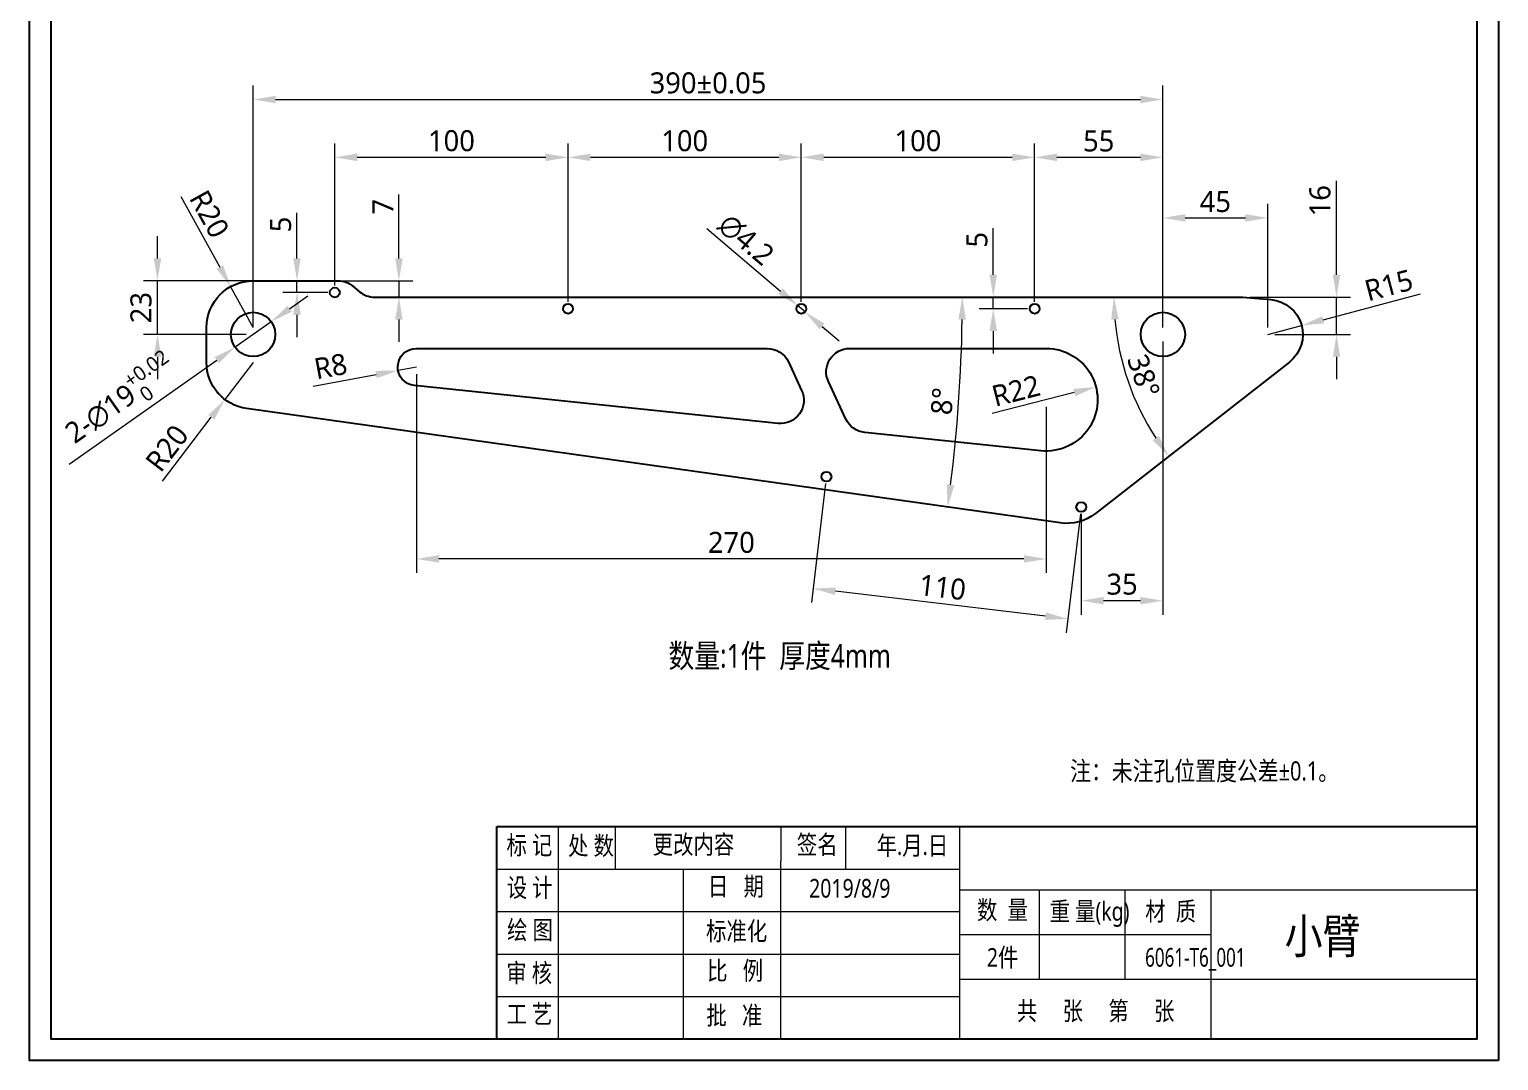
# Model space of a CAD drawing. Header units: millimetres. Extents: x -449 to 2916, y -1257 to 1632.
# Drawn here: x -449 to 181, y 240 to 683 of the extents above; entities that cross this region are included whole.
import ezdxf

# ---------------------------------------------------------------- set-up
doc = ezdxf.new("R2010")
doc.units = ezdxf.units.MM
doc.header["$PDSIZE"] = -1
doc.layers.add('细线层', color=252, linetype='Continuous', lineweight=13)
doc.styles.add('wf', font='')
doc.styles.add('黑体', font='', dxfattribs={"width": 0.8})
doc.styles.get('wf').set_extended_font_data('Microsoft YaHei')
doc.styles.get('黑体').set_extended_font_data('Microsoft YaHei')
doc.dimstyles.new('wf5', dxfattribs={"dimscale": 3, "dimtxt": 3, "dimasz": 3.2, "dimexe": 2, "dimexo": 1, "dimgap": 0.8, "dimtad": 1, "dimdec": 1, "dimdsep": 46, "dimtxsty": 'wf', "dimcen": 0, "dimclrd": 6, "dimclre": 6, "dimadec": 0, "dimazin": 0, "dimtm": 1e-09, "dimtfac": 0.7, "dimtdec": 1, "dimtmove": 0, "dimatfit": 3, "dimfxl": 0, "dimtolj": 1, "dimlwd": 13, "dimlwe": 13, "dimarcsym": 0})

# ---------------------------------------------------------------- blocks, each defined once
blk = doc.blocks.new('*D627')
at = {"color": 6, "lineweight": 13}
for p, q in [((-352.93, 554.75), (-352.93, 658.48)), ((37.07, 554.75), (37.07, 658.48)), ((-343.33, 652.48), (27.47, 652.48))]:
    blk.add_line(p, q, dxfattribs=at)
at = {"color": 6}
for points in [[(-343.33, 654.08), (-343.33, 650.88), (-352.93, 652.48)], [(27.47, 650.88), (27.47, 654.08), (37.07, 652.48)]]:
    blk.add_solid(points, dxfattribs=at)
at = {"layer": 'Defpoints', "color": 0}
for p in [(37.07, 652.48), (-352.93, 551.75), (37.07, 551.75)]:
    blk.add_point(p, dxfattribs=at)
at = {"color": 0, "insert": (-157.93, 659.53), "char_height": 9, "attachment_point": 5, "style": 'wf'}
blk.add_mtext('\\A1;\\A1;390%%p0.05', dxfattribs=at)
blk = doc.blocks.new('*D629')
at = {"color": 6, "lineweight": 13}
for p, q in [((111.51, 577.35), (111.51, 617.59)), ((74.29, 567.75), (117.51, 567.75)), ((111.51, 551.75), (111.51, 567.75)), ((85.07, 551.75), (117.51, 551.75)), ((111.51, 542.15), (111.51, 532.55))]:
    blk.add_line(p, q, dxfattribs=at)
at = {"color": 6}
for points in [[(109.91, 577.35), (113.11, 577.35), (111.51, 567.75)], [(113.11, 542.15), (109.91, 542.15), (111.51, 551.75)]]:
    blk.add_solid(points, dxfattribs=at)
at = {"layer": 'Defpoints', "color": 0}
for p in [(71.29, 567.75), (111.51, 567.75), (82.07, 551.75)]:
    blk.add_point(p, dxfattribs=at)
at = {"color": 0, "insert": (104.43, 609.08), "char_height": 9, "attachment_point": 5, "rotation": 90, "style": 'wf'}
blk.add_mtext('\\A1;16', dxfattribs=at)
blk = doc.blocks.new('*D631')
at = {"color": 6, "lineweight": 13}
for p, q in [((-35.64, 577.35), (-35.64, 597.3)), ((-20.93, 567.75), (-41.64, 567.75)), ((-35.64, 562.75), (-35.64, 567.75)), ((-20.93, 562.75), (-41.64, 562.75)), ((-35.64, 553.15), (-35.64, 543.55))]:
    blk.add_line(p, q, dxfattribs=at)
at = {"color": 6}
for points in [[(-37.24, 577.35), (-34.04, 577.35), (-35.64, 567.75)], [(-34.04, 553.15), (-37.24, 553.15), (-35.64, 562.75)]]:
    blk.add_solid(points, dxfattribs=at)
at = {"layer": 'Defpoints', "color": 0}
for p in [(-35.64, 567.75), (-17.93, 567.75), (-17.93, 562.75)]:
    blk.add_point(p, dxfattribs=at)
at = {"color": 0, "insert": (-42.62, 592.35), "char_height": 9, "attachment_point": 5, "rotation": 90, "style": 'wf'}
blk.add_mtext('\\A1;5', dxfattribs=at)
blk = doc.blocks.new('*D632')
at = {"color": 6, "lineweight": 13}
for p, q in [((-17.93, 565.75), (-17.93, 633.68)), ((37.07, 554.75), (37.07, 633.68)), ((27.47, 627.68), (-8.33, 627.68))]:
    blk.add_line(p, q, dxfattribs=at)
at = {"color": 6}
for points in [[(-8.33, 629.28), (-8.33, 626.08), (-17.93, 627.68)], [(27.47, 626.08), (27.47, 629.28), (37.07, 627.68)]]:
    blk.add_solid(points, dxfattribs=at)
at = {"layer": 'Defpoints', "color": 0}
for p in [(-17.93, 627.68), (-17.93, 562.75), (37.07, 551.75)]:
    blk.add_point(p, dxfattribs=at)
at = {"color": 0, "insert": (9.57, 634.66), "char_height": 9, "attachment_point": 5, "style": 'wf'}
blk.add_mtext('\\A1;55', dxfattribs=at)
blk = doc.blocks.new('*D633')
at = {"color": 6, "lineweight": 13}
for p, q in [((-117.93, 565.75), (-117.93, 633.68)), ((-17.93, 565.75), (-17.93, 633.68)), ((-27.53, 627.68), (-108.33, 627.68))]:
    blk.add_line(p, q, dxfattribs=at)
at = {"color": 6}
for points in [[(-108.33, 629.28), (-108.33, 626.08), (-117.93, 627.68)], [(-27.53, 626.08), (-27.53, 629.28), (-17.93, 627.68)]]:
    blk.add_solid(points, dxfattribs=at)
at = {"layer": 'Defpoints', "color": 0}
for p in [(-117.93, 627.68), (-117.93, 562.75), (-17.93, 562.75)]:
    blk.add_point(p, dxfattribs=at)
at = {"color": 0, "insert": (-67.93, 634.76), "char_height": 9, "attachment_point": 5, "style": 'wf'}
blk.add_mtext('\\A1;100', dxfattribs=at)
blk = doc.blocks.new('*D634')
at = {"color": 6, "lineweight": 13}
for p, q in [((-217.93, 565.75), (-217.93, 633.68)), ((-117.93, 565.75), (-117.93, 633.68)), ((-127.53, 627.68), (-208.33, 627.68))]:
    blk.add_line(p, q, dxfattribs=at)
at = {"color": 6}
for points in [[(-208.33, 629.28), (-208.33, 626.08), (-217.93, 627.68)], [(-127.53, 626.08), (-127.53, 629.28), (-117.93, 627.68)]]:
    blk.add_solid(points, dxfattribs=at)
at = {"layer": 'Defpoints', "color": 0}
for p in [(-217.93, 627.68), (-217.93, 562.75), (-117.93, 562.75)]:
    blk.add_point(p, dxfattribs=at)
at = {"color": 0, "insert": (-167.93, 634.76), "char_height": 9, "attachment_point": 5, "style": 'wf'}
blk.add_mtext('\\A1;100', dxfattribs=at)
blk = doc.blocks.new('*D635')
at = {"color": 6, "lineweight": 13}
for p, q in [((-317.93, 572.75), (-317.93, 633.68)), ((-217.93, 565.75), (-217.93, 633.68)), ((-227.53, 627.68), (-308.33, 627.68))]:
    blk.add_line(p, q, dxfattribs=at)
at = {"color": 6}
for points in [[(-308.33, 629.28), (-308.33, 626.08), (-317.93, 627.68)], [(-227.53, 626.08), (-227.53, 629.28), (-217.93, 627.68)]]:
    blk.add_solid(points, dxfattribs=at)
at = {"layer": 'Defpoints', "color": 0}
for p in [(-317.93, 627.68), (-317.93, 569.75), (-217.93, 562.75)]:
    blk.add_point(p, dxfattribs=at)
at = {"color": 0, "insert": (-267.93, 634.76), "char_height": 9, "attachment_point": 5, "style": 'wf'}
blk.add_mtext('\\A1;100', dxfattribs=at)
blk = doc.blocks.new('*D636')
at = {"color": 6, "lineweight": 13}
for p, q in [((-334.14, 584.35), (-334.14, 603.86)), ((-320.93, 574.75), (-340.14, 574.75)), ((-334.14, 569.75), (-334.14, 574.75)), ((-320.93, 569.75), (-340.14, 569.75)), ((-334.14, 560.15), (-334.14, 550.55))]:
    blk.add_line(p, q, dxfattribs=at)
at = {"color": 6}
for points in [[(-335.74, 584.35), (-332.54, 584.35), (-334.14, 574.75)], [(-332.54, 560.15), (-335.74, 560.15), (-334.14, 569.75)]]:
    blk.add_solid(points, dxfattribs=at)
at = {"layer": 'Defpoints', "color": 0}
for p in [(-334.14, 574.75), (-317.93, 574.75), (-317.93, 569.75)]:
    blk.add_point(p, dxfattribs=at)
at = {"color": 0, "insert": (-341.12, 598.9), "char_height": 9, "attachment_point": 5, "rotation": 90, "style": 'wf'}
blk.add_mtext('\\A1;5', dxfattribs=at)
blk = doc.blocks.new('*D637')
at = {"color": 6, "lineweight": 13}
for p, q in [((-393.94, 584.35), (-393.94, 593.95)), ((-343.14, 574.75), (-399.94, 574.75)), ((-393.94, 551.75), (-393.94, 574.75)), ((-355.93, 551.75), (-399.94, 551.75)), ((-393.94, 542.15), (-393.94, 532.55))]:
    blk.add_line(p, q, dxfattribs=at)
at = {"color": 6}
for points in [[(-395.54, 584.35), (-392.34, 584.35), (-393.94, 574.75)], [(-392.34, 542.15), (-395.54, 542.15), (-393.94, 551.75)]]:
    blk.add_solid(points, dxfattribs=at)
at = {"layer": 'Defpoints', "color": 0}
for p in [(-393.94, 574.75), (-340.14, 574.75), (-352.93, 551.75)]:
    blk.add_point(p, dxfattribs=at)
at = {"color": 0, "insert": (-400.99, 563.25), "char_height": 9, "attachment_point": 5, "rotation": 90, "style": 'wf'}
blk.add_mtext('\\A1;23', dxfattribs=at)
blk = doc.blocks.new('*D638')
at = {"color": 6, "lineweight": 13}
for p, q in [((-290.45, 584.35), (-290.45, 611.79)), ((-317.93, 574.75), (-284.45, 574.75)), ((-290.45, 574.75), (-290.45, 567.75)), ((-297.95, 567.75), (-284.45, 567.75)), ((-290.45, 558.15), (-290.45, 548.55))]:
    blk.add_line(p, q, dxfattribs=at)
at = {"color": 6}
for points in [[(-292.05, 584.35), (-288.85, 584.35), (-290.45, 574.75)], [(-288.85, 558.15), (-292.05, 558.15), (-290.45, 567.75)]]:
    blk.add_solid(points, dxfattribs=at)
at = {"layer": 'Defpoints', "color": 0}
for p in [(-320.93, 574.75), (-300.95, 567.75), (-290.45, 567.75)]:
    blk.add_point(p, dxfattribs=at)
at = {"color": 0, "insert": (-297.35, 606.53), "char_height": 9, "attachment_point": 5, "rotation": 90, "style": 'wf'}
blk.add_mtext('\\A1;7', dxfattribs=at)
blk = doc.blocks.new('*D639')
at = {"color": 6, "lineweight": 13}
blk.add_arc((-695.87, 567.75), 646.95, 352.85021, 359.14979, dxfattribs=at)
at = {"color": 6}
for points in [[(-47.39, 558.13), (-50.59, 558.16), (-48.92, 567.75)], [(-55.54, 487.43), (-52.36, 487.01), (-55.22, 477.71)]]:
    blk.add_solid(points, dxfattribs=at)
at = {"layer": 'Defpoints', "color": 0}
for p in [(-300.95, 567.75), (71.29, 567.75), (-355.72, 519.94), (-51.72, 507.61), (-6.94, 470.92)]:
    blk.add_point(p, dxfattribs=at)
at = {"color": 0, "insert": (-57.53, 523.11), "char_height": 9, "attachment_point": 5, "rotation": 86, "style": 'wf'}
blk.add_mtext('\\A1;8%%d', dxfattribs=at)
blk = doc.blocks.new('*D640')
at = {"color": 6, "lineweight": 13}
for p, q in [((-282.93, 534.75), (-282.93, 449.48)), ((-12.93, 520.75), (-12.93, 449.48)), ((-22.53, 455.48), (-273.33, 455.48))]:
    blk.add_line(p, q, dxfattribs=at)
at = {"color": 6}
for points in [[(-273.33, 457.08), (-273.33, 453.88), (-282.93, 455.48)], [(-22.53, 453.88), (-22.53, 457.08), (-12.93, 455.48)]]:
    blk.add_solid(points, dxfattribs=at)
at = {"layer": 'Defpoints', "color": 0}
for p in [(-282.93, 537.75), (-12.93, 523.75), (-282.93, 455.48)]:
    blk.add_point(p, dxfattribs=at)
at = {"color": 0, "insert": (-147.93, 462.53), "char_height": 9, "attachment_point": 5, "style": 'wf'}
blk.add_mtext('\\A1;270', dxfattribs=at)
blk = doc.blocks.new('*D641')
at = {"color": 6, "lineweight": 13}
for p, q in [((37.07, 548.75), (37.07, 431.57)), ((2.07, 474.75), (2.07, 431.57)), ((27.47, 437.57), (11.67, 437.57))]:
    blk.add_line(p, q, dxfattribs=at)
at = {"color": 6}
for points in [[(11.67, 439.17), (11.67, 435.97), (2.07, 437.57)], [(27.47, 435.97), (27.47, 439.17), (37.07, 437.57)]]:
    blk.add_solid(points, dxfattribs=at)
at = {"layer": 'Defpoints', "color": 0}
for p in [(37.07, 551.75), (2.07, 477.75), (2.07, 437.57)]:
    blk.add_point(p, dxfattribs=at)
at = {"color": 0, "insert": (19.57, 444.62), "char_height": 9, "attachment_point": 5, "style": 'wf'}
blk.add_mtext('\\A1;35', dxfattribs=at)
blk = doc.blocks.new('*D642')
at = {"color": 6, "lineweight": 13}
for p, q in [((-107.52, 487.77), (-113.58, 436.81)), ((1.71, 474.77), (-4.35, 423.81)), ((-13.18, 430.9), (-103.34, 441.63))]:
    blk.add_line(p, q, dxfattribs=at)
at = {"color": 6}
for points in [[(-103.15, 443.22), (-103.53, 440.05), (-112.87, 442.77)], [(-13.37, 429.32), (-12.99, 432.49), (-3.64, 429.77)]]:
    blk.add_solid(points, dxfattribs=at)
at = {"layer": 'Defpoints', "color": 0}
for p in [(-107.16, 490.75), (2.07, 477.75), (-112.87, 442.77)]:
    blk.add_point(p, dxfattribs=at)
at = {"color": 0, "insert": (-57.42, 443.29), "char_height": 9, "attachment_point": 5, "rotation": 353.21282, "style": 'wf'}
blk.add_mtext('\\A1;110', dxfattribs=at)
blk = doc.blocks.new('*D643')
at = {"color": 6, "lineweight": 13}
blk.add_arc((126.91, 567.75), 110.82, 184.96476, 213.03524, dxfattribs=at)
at = {"color": 6}
for points in [[(18.1, 558.22), (14.9, 558.09), (16.09, 567.75)], [(32.7, 506.4), (35.3, 508.26), (39.58, 499.52)]]:
    blk.add_solid(points, dxfattribs=at)
at = {"layer": 'Defpoints', "color": 0}
for p in [(-300.95, 567.75), (71.29, 567.75), (18.78, 543.44), (91.3, 539.93), (8.16, 474.97)]:
    blk.add_point(p, dxfattribs=at)
at = {"color": 0, "insert": (28.79, 533.96), "char_height": 9, "attachment_point": 5, "rotation": 289, "style": 'wf'}
blk.add_mtext('\\A1;38%%d', dxfattribs=at)
blk = doc.blocks.new('*D644')
at = {"color": 6, "lineweight": 13}
blk.add_line((-0.92, 526.83), (-36.15, 517.78), dxfattribs=at)
at = {"color": 6}
blk.add_solid([(-0.53, 525.28), (-1.32, 528.38), (8.37, 529.22)], dxfattribs=at)
at = {"layer": 'Defpoints', "color": 0}
for p in [(8.37, 529.22), (-12.93, 523.75)]:
    blk.add_point(p, dxfattribs=at)
at = {"color": 0, "insert": (-25.91, 527.61), "char_height": 9, "attachment_point": 5, "rotation": 14.42101, "style": 'wf'}
blk.add_mtext('\\A1;R22', dxfattribs=at)
blk = doc.blocks.new('*D645')
at = {"color": 6, "lineweight": 13}
for p, q in [((-282.93, 537.75), (-290.8, 536.28)), ((-327.19, 529.51), (-300.24, 534.52))]:
    blk.add_line(p, q, dxfattribs=at)
at = {"color": 6}
blk.add_solid([(-299.94, 532.95), (-300.53, 536.1), (-290.8, 536.28)], dxfattribs=at)
at = {"layer": 'Defpoints', "color": 0}
for p in [(-290.8, 536.28), (-282.93, 537.75)]:
    blk.add_point(p, dxfattribs=at)
at = {"color": 0, "insert": (-319.72, 538.07), "char_height": 9, "attachment_point": 5, "rotation": 10.54555, "style": 'wf'}
blk.add_mtext('\\A1;R8', dxfattribs=at)
blk = doc.blocks.new('*D646')
at = {"color": 6, "lineweight": 13}
for p, q in [((-352.93, 539.75), (-365.06, 523.84)), ((-391.78, 488.82), (-370.88, 516.21))]:
    blk.add_line(p, q, dxfattribs=at)
blk.add_arc((-352.93, 539.75), 20, 188.60244, 249.92045, dxfattribs=at)
at = {"color": 6}
blk.add_solid([(-369.61, 515.24), (-372.16, 517.18), (-365.06, 523.84)], dxfattribs=at)
at = {"layer": 'Defpoints', "color": 0}
for p in [(-352.93, 539.75), (-365.06, 523.84)]:
    blk.add_point(p, dxfattribs=at)
at = {"color": 0, "insert": (-389.85, 502.97), "char_height": 9, "attachment_point": 5, "rotation": 52.6666, "style": 'wf'}
blk.add_mtext('\\A1;R20', dxfattribs=at)
blk = doc.blocks.new('*D647')
at = {"color": 6, "lineweight": 13}
for p, q in [((-383.87, 610.83), (-367.23, 580.66)), ((-352.93, 554.75), (-362.59, 572.26))]:
    blk.add_line(p, q, dxfattribs=at)
blk.add_arc((-352.93, 554.75), 20, 101.63013, 171.39756, dxfattribs=at)
at = {"color": 6}
blk.add_solid([(-368.63, 579.89), (-365.83, 581.44), (-362.59, 572.26)], dxfattribs=at)
at = {"layer": 'Defpoints', "color": 0}
for p in [(-362.59, 572.26), (-352.93, 554.75)]:
    blk.add_point(p, dxfattribs=at)
at = {"color": 0, "insert": (-371.7, 603.35), "char_height": 9, "attachment_point": 5, "rotation": 298.88398, "style": 'wf'}
blk.add_mtext('\\A1;R20', dxfattribs=at)
blk = doc.blocks.new('*D648')
at = {"color": 6, "lineweight": 13}
for p, q in [((105.84, 558.05), (147.57, 569.12)), ((82.07, 551.75), (96.57, 555.59))]:
    blk.add_line(p, q, dxfattribs=at)
at = {"color": 6}
blk.add_solid([(105.43, 559.6), (106.25, 556.51), (96.57, 555.59)], dxfattribs=at)
at = {"layer": 'Defpoints', "color": 0}
for p in [(96.57, 555.59), (82.07, 551.75)]:
    blk.add_point(p, dxfattribs=at)
at = {"color": 0, "insert": (133.91, 572.82), "char_height": 9, "attachment_point": 5, "rotation": 14.85454, "style": 'wf'}
blk.add_mtext('\\A1;R15', dxfattribs=at)
blk = doc.blocks.new('*D649')
at = {"color": 6, "lineweight": 13}
for p, q in [((-158.37, 597.16), (-126.84, 570.33)), ((-116.33, 561.38), (-119.53, 564.11)), ((-109.02, 555.16), (-101.71, 548.94))]:
    blk.add_line(p, q, dxfattribs=at)
at = {"color": 6}
for points in [[(-127.88, 569.11), (-125.81, 571.55), (-119.53, 564.11)], [(-107.99, 556.38), (-110.06, 553.94), (-116.33, 561.38)]]:
    blk.add_solid(points, dxfattribs=at)
at = {"layer": 'Defpoints', "color": 0}
for p in [(-119.53, 564.11), (-116.33, 561.38)]:
    blk.add_point(p, dxfattribs=at)
at = {"color": 0, "insert": (-141.64, 592.29), "char_height": 9, "attachment_point": 5, "rotation": 319.59431, "style": 'wf'}
blk.add_mtext('\\A1;∅4.2', dxfattribs=at)
blk = doc.blocks.new('*D650')
at = {"color": 6, "lineweight": 13}
for p, q in [((-337.33, 562.76), (-329.48, 568.29)), ((-345.17, 557.22), (-360.7, 546.27)), ((-431.75, 496.14), (-368.54, 540.74))]:
    blk.add_line(p, q, dxfattribs=at)
at = {"color": 6}
for points in [[(-338.25, 564.06), (-336.4, 561.45), (-345.17, 557.22)], [(-367.62, 539.43), (-369.46, 542.04), (-360.7, 546.27)]]:
    blk.add_solid(points, dxfattribs=at)
at = {"layer": 'Defpoints', "color": 0}
for p in [(-345.17, 557.22), (-360.7, 546.27)]:
    blk.add_point(p, dxfattribs=at)
at = {"color": 0, "insert": (-409.88, 523.9), "char_height": 9, "attachment_point": 5, "rotation": 35.20087, "style": 'wf'}
blk.add_mtext('\\A1;\\A1;{\\fLucida Sans Unicode|b0|i0|c134|p34;2-∅19}{\\H0.7x;\\S+0.02^  0;}', dxfattribs=at)
blk = doc.blocks.new('*D659')
at = {"color": 6, "lineweight": 13}
for p, q in [((37.07, 554.75), (37.07, 607.71)), ((82.07, 554.75), (82.07, 607.71)), ((46.67, 601.71), (72.47, 601.71))]:
    blk.add_line(p, q, dxfattribs=at)
at = {"color": 6}
for points in [[(46.67, 603.31), (46.67, 600.11), (37.07, 601.71)], [(72.47, 600.11), (72.47, 603.31), (82.07, 601.71)]]:
    blk.add_solid(points, dxfattribs=at)
at = {"layer": 'Defpoints', "color": 0}
for p in [(82.07, 601.71), (37.07, 551.75), (82.07, 551.75)]:
    blk.add_point(p, dxfattribs=at)
at = {"color": 0, "insert": (59.57, 608.69), "char_height": 9, "attachment_point": 5, "style": 'wf'}
blk.add_mtext('\\A1;45', dxfattribs=at)

msp = doc.modelspace()

# ---------------------------------------------------------------- linework, layer by layer
at = {"color": 0, "linetype": 'ByBlock', "lineweight": 20}
for p, q in [((-222.156, 340.722), (-222.156, 249.62)), ((-197.749, 340.722), (-197.749, 322.502)), ((-126.744, 340.722), (-126.744, 326.013)), ((-98.851, 322.502), (-98.851, 340.722)), ((-50.038, 249.62), (-50.038, 340.722)), ((-168.584, 322.502), (-168.584, 249.62)), ((-126.744, 249.62), (-126.744, 326.013)), ((171.736, 313.392), (-50.038, 313.392)), ((-16.009, 313.392), (-16.009, 275.129)), ((20.735, 313.392), (20.735, 275.129)), ((57.734, 249.62), (57.734, 313.392)), ((57.734, 294.26), (-50.038, 294.26)), ((171.736, 275.129), (-50.038, 275.129))]:
    msp.add_line(p, q, dxfattribs=at)
at = {"color": 0, "linetype": 'ByBlock', "lineweight": 25}
for points in [[(181.004, 240.352), (-448.866, 240.352), (-448.866, 1142.814), (181.004, 1142.814)], [(171.736, 249.62), (-439.597, 249.62), (-439.597, 1133.545), (171.736, 1133.545)]]:
    msp.add_lwpolyline(points, close=True, dxfattribs=at)
for points in [[(-355.717, 519.94, -0.3738847), (-372.933, 539.745), (-372.933, 554.745, -0.4142136), (-352.933, 574.745), (-316.573, 574.745, -0.176327), (-310.145, 572.406), (-307.379, 570.085, 0.176327), (-300.952, 567.745), (71.291, 567.745), (83.374, 566.688, -0.6808758), (91.301, 539.925), (8.159, 474.967, -0.2034523), (-6.937, 470.922)], [(-127.881, 513.579), (-283.761, 529.788, -0.9494916), (-282.933, 545.745), (-132.545, 545.745, -0.2914734), (-123.482, 539.971), (-117.784, 527.752, -0.5828113)], [(-15.209, 501.863), (-90.774, 509.721, -0.2635745), (-98.802, 515.441), (-106.3, 531.519, -0.5486188), (-97.237, 545.745), (-12.933, 545.745, -1.0531953)]]:
    msp.add_lwpolyline(points, format="xyb", close=True)
for centre, radius in [((-317.933, 569.745), 2.1), ((-352.933, 551.745), 9.5), ((-217.933, 562.745), 2.1), ((-117.933, 562.745), 2.1), ((-17.933, 562.745), 2.1), ((37.067, 551.745), 9.5), ((-107.163, 490.745), 2.1), ((2.067, 477.745), 2.1)]:
    msp.add_circle(centre, radius)
at = {"layer": '细线层', "color": 0, "linetype": 'ByBlock', "lineweight": 20, "ltscale": 0.5}
for p, q in [((-248.477, 322.502), (-50.038, 322.502)), ((-248.477, 304.281), (-50.038, 304.281)), ((-248.477, 286.061), (-50.038, 286.061)), ((-248.477, 267.841), (-50.038, 267.841))]:
    msp.add_line(p, q, dxfattribs=at)
at = {"layer": '细线层', "color": 0, "linetype": 'ByBlock', "lineweight": 25, "ltscale": 0.5}
msp.add_lwpolyline([(-248.477, 340.722), (171.736, 340.722), (171.736, 249.62), (-248.477, 249.62)], close=True, dxfattribs=at)

# ---------------------------------------------------------------- texts
at = {"attachment_point": 1, "style": '黑体'}
for s, insert, char_height, width in [('数量:1件  厚度4mm', (-174.881, 419.012), 10.125, 2422.13343), ('标 记', (-244.331, 336.735), 8.008, 212.96975), ('处 数', (-217.918, 336.548), 8.008, 212.96975), ('更改内容', (-181.649, 337.039), 8.008, 212.96975), ('{\\Q0;签名}', (-119.851, 336.981), 8.008, 212.96975), ('{\\Q0;年.月.日}', (-85.64, 336.59), 8.00803, 212.96975), ('设 计', (-244.205, 318.558), 8.008, 212.96975), ('日   期', (-157.991, 319.111), 8.008, 212.96975), (' 2019/8/9', (-116.751, 318.252), 8.008, 212.96975), ('数  量', (-42.621, 308.942), 8.008, 212.96975), ('重 量(kg)', (-11.494, 308.393), 8.008, 212.96975), ('材  质', (29.504, 308.393), 8.008, 212.96975), ('绘 图', (-244.075, 300.376), 8.008, 212.96975), ('{\\Q0;标准化}', (-158.775, 299.887), 8.008, 212.96975), ('比   例', (-158.311, 282.935), 8.008, 212.96975), ('审 核', (-244.411, 281.969), 8.008, 212.96975), ('工 艺', (-244.299, 264.313), 8.008, 212.96975), ('批   准', (-158.652, 263.753), 8.008, 212.96975), ('共     张     第     张', (-25.496, 265.694), 8.00803, 212.96975)]:
    msp.add_mtext(s, dxfattribs=dict(at, insert=insert, char_height=char_height, width=width))
at = {"linetype": 'ByBlock', "lineweight": 25, "attachment_point": 1, "style": '黑体'}
for s, insert, char_height, width in [('注：未注孔位置度公差%%P0.1。', (-2.699, 368.675), 8.19438, 134.39014), ('小臂', (89.29, 301.187), 14.8728, 79.92096)]:
    msp.add_mtext(s, dxfattribs=dict(at, insert=insert, char_height=char_height, width=width))
at = {"linetype": 'ByBlock', "insert": (-38.378, 288.599), "char_height": 8.008, "width": 22.56594, "attachment_point": 1, "style": '黑体'}
msp.add_mtext('2件', dxfattribs=at)
at = {"style": '黑体', "width": 0.7}
msp.add_attdef('6061-T6_001', (29.46, 280.63), '', height=8.008, dxfattribs=at)

# ---------------------------------------------------------------- dimensions: what is measured, and where the dimension line sits
dim = msp.add_linear_dim(base=(37.067, 652.479), p1=(-352.933, 551.745), p2=(37.067, 551.745), text='\\A1;<>%%p0.05', dimstyle='wf5', override={"dimtxsty": 'wf'})
dim.commit()
dim.dimension.update_dxf_attribs({"geometry": '*D627', "text_midpoint": (-157.933, 659.533)})
for base, p1, p2, picture, middle in [((-317.933, 627.685), (-217.933, 562.745), (-317.933, 569.745), '*D635', (-267.933, 634.759)), ((-217.933, 627.685), (-117.933, 562.745), (-217.933, 562.745), '*D634', (-167.933, 634.759)), ((-117.933, 627.685), (-17.933, 562.745), (-117.933, 562.745), '*D633', (-67.933, 634.759)), ((-17.933, 627.685), (37.067, 551.745), (-17.933, 562.745), '*D632', (9.567, 634.663)), ((2.067, 437.568), (37.067, 551.745), (2.067, 477.745), '*D641', (19.567, 444.622)), ((-282.933, 455.48), (-12.933, 523.745), (-282.933, 537.745), '*D640', (-147.933, 462.531))]:
    dim = msp.add_linear_dim(base=base, p1=p1, p2=p2, dimstyle='wf5')
    dim.commit()
    dim.dimension.update_dxf_attribs({"geometry": picture, "text_midpoint": middle})
for base, p1, p2, picture, middle in [((111.508, 567.745), (82.067, 551.745), (71.291, 567.745), '*D629', (111.508, 609.079)), ((-290.449, 567.745), (-320.933, 574.745), (-300.952, 567.745), '*D638', (-290.449, 606.532)), ((-35.644, 567.745), (-17.933, 562.745), (-17.933, 567.745), '*D631', (-35.644, 592.345))]:
    dim = msp.add_linear_dim(base=base, p1=p1, p2=p2, angle=270, dimstyle='wf5')
    dim.commit()
    dim.dimension.update_dxf_attribs({"geometry": picture, "text_midpoint": middle, "dimtype": 160})
for center, mpoint, picture, middle in [((-352.933, 554.745), (-362.594, 572.257), '*D647', (-371.697, 603.355)), ((-282.933, 537.745), (-290.798, 536.281), '*D645', (-319.721, 538.066)), ((-352.933, 539.745), (-365.063, 523.843), '*D646', (-389.848, 502.973))]:
    dim = msp.add_radius_dim(center=center, mpoint=mpoint, dimstyle='wf5')
    dim.commit()
    dim.dimension.update_dxf_attribs({"geometry": picture, "text_midpoint": middle})
dim = msp.add_linear_dim(base=(82.067, 601.708), p1=(37.067, 551.745), p2=(82.067, 551.745), dimstyle='wf5', override={"dimtxsty": 'wf'})
dim.commit()
dim.dimension.update_dxf_attribs({"geometry": '*D659', "text_midpoint": (59.567, 608.687)})
dim = msp.add_diameter_dim_2p(p1=(-116.334, 561.384), p2=(-119.533, 564.107), dimstyle='wf5')
dim.commit()
dim.dimension.update_dxf_attribs({"geometry": '*D649', "text_midpoint": (-141.64, 592.286)})
for base, p1, p2, picture, middle in [((-334.143, 574.745), (-317.933, 569.745), (-317.933, 574.745), '*D636', (-341.121, 598.902)), ((-393.943, 574.745), (-352.933, 551.745), (-340.143, 574.745), '*D637', (-400.994, 563.245))]:
    dim = msp.add_linear_dim(base=base, p1=p1, p2=p2, angle=270, dimstyle='wf5')
    dim.commit()
    dim.dimension.update_dxf_attribs({"geometry": picture, "text_midpoint": middle})
for center, mpoint, picture, middle in [((82.067, 551.745), (96.565, 555.591), '*D648', (135.729, 565.978)), ((-12.933, 523.745), (8.373, 529.224), '*D644', (-24.168, 520.856))]:
    dim = msp.add_radius_dim(center=center, mpoint=mpoint, dimstyle='wf5')
    dim.commit()
    dim.dimension.update_dxf_attribs({"geometry": picture, "text_midpoint": middle, "dimtype": 164})
dim = msp.add_diameter_dim_2p(p1=(-345.171, 557.222), p2=(-360.696, 546.269), text='\\A1;{\\fLucida Sans Unicode|b0|i0|c134|p34;2-<>}{\\H0.7x;\\S+0.02^  0;}', dimstyle='wf5', override={"dimtxsty": 'wf'})
dim.commit()
dim.dimension.update_dxf_attribs({"geometry": '*D650', "text_midpoint": (-409.876, 523.904)})
for base, line2, picture, middle in [((-51.721, 507.611), ((-6.937, 470.922), (-355.717, 519.94)), '*D639', (-57.527, 523.108)), ((18.783, 543.444), ((91.301, 539.925), (8.159, 474.967)), '*D643', (28.791, 533.96))]:
    dim = msp.add_angular_dim_2l(base=base, line1=((-300.952, 567.745), (71.291, 567.745)), line2=line2, dimstyle='wf5')
    dim.commit()
    dim.dimension.update_dxf_attribs({"geometry": picture, "text_midpoint": middle})
dim = msp.add_aligned_dim(p1=(2.067, 477.745), p2=(-107.163, 490.745), distance=48.315, dimstyle='wf5')
dim.commit()
dim.dimension.update_dxf_attribs({"geometry": '*D642', "text_midpoint": (-57.422, 443.294)})

doc.saveas('drawing.dxf')
